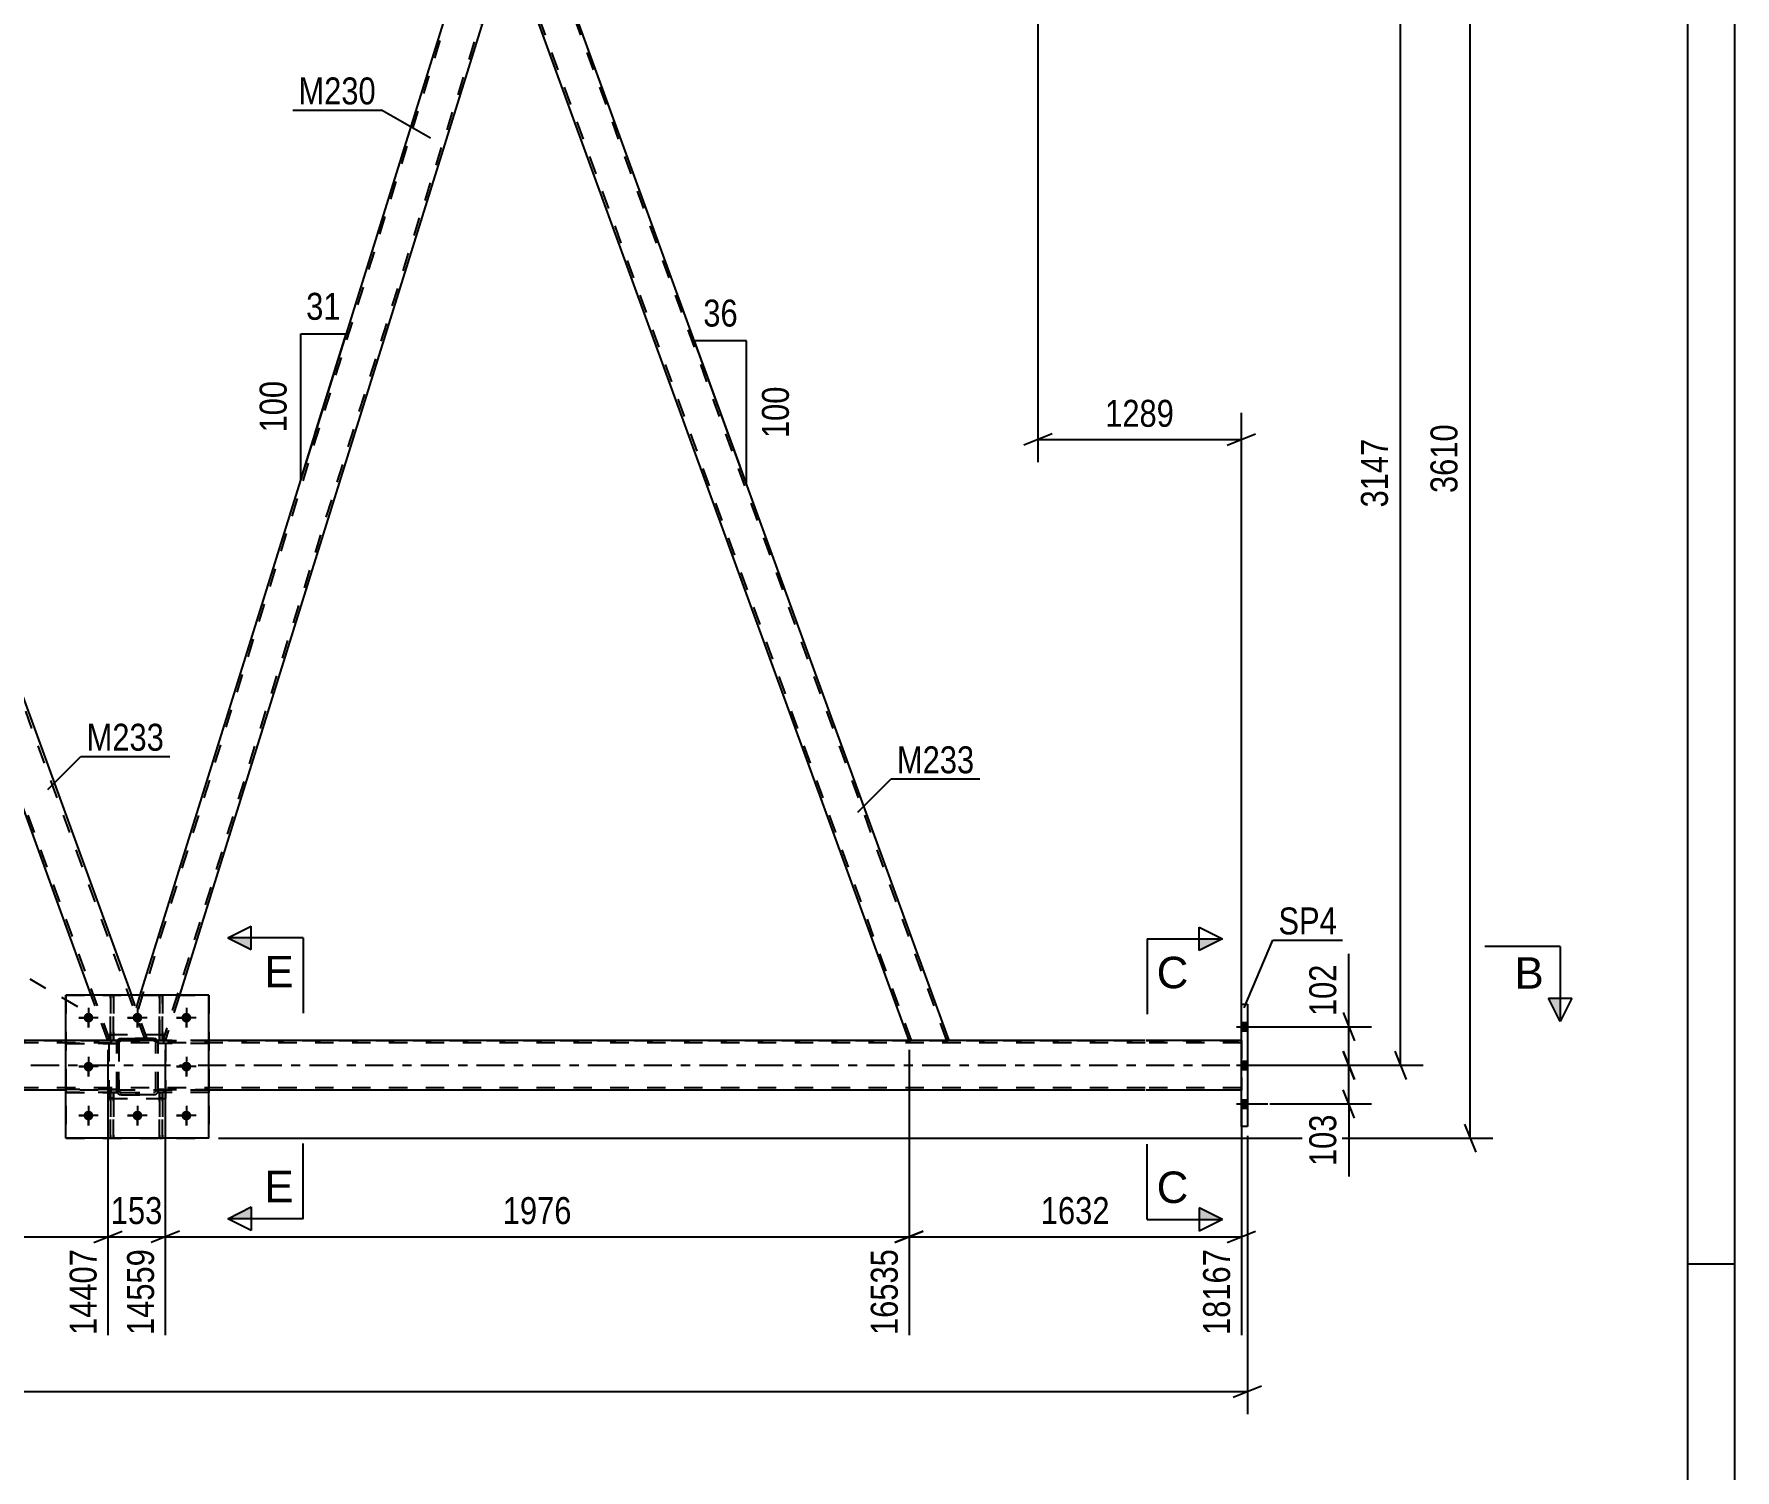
# Model space of a CAD drawing. Header units: millimetres. Extents: x 0 to 841, y 0 to 594.
# Drawn here: x 660.3 to 841, y 276.1 to 428.7 of the extents above; entities that cross this region are included whole.
import ezdxf

# ---------------------------------------------------------------- set-up
doc = ezdxf.new("R2010")
doc.units = ezdxf.units.MM
doc.linetypes.add('DXK_LINE_DOT2', pattern=[3.9198, 1.9599, -1.9599])
doc.linetypes.add('DXK_LINE_DOT3', pattern=[5.9187, 2.979, -0.9799, 0.9799, -0.9799])
doc.styles.add('Arial', font='ARIAL.TTF', dxfattribs={"height": 0.2})
doc.styles.add('Arial Narrow', font='ARIALN.TTF', dxfattribs={"height": 0.2})

# ---------------------------------------------------------------- blocks, each defined once
blk = doc.blocks.new('Unknown-283133386-1135')
at = {"color": 5, "linetype": 'Continuous'}
for p, q in [((841, 0), (841, 594)), ((836, 5), (836, 589)), ((841, 298), (836, 298))]:
    blk.add_line(p, q, dxfattribs=at)
blk = doc.blocks.new('Part-283133386-3436 - 3202')
at = {"color": 7, "linetype": 'DXK_LINE_DOT2'}
for p, q in [((663.65, 326.6), (678.85, 326.6)), ((663.65, 326.6), (663.65, 311.4)), ((678.85, 326.6), (678.85, 311.4)), ((663.65, 311.4), (678.85, 311.4))]:
    blk.add_line(p, q, dxfattribs=at)
blk = doc.blocks.new('Part-283133386-3442 - 3202')
at = {"color": 7, "linetype": 'DXK_LINE_DOT2'}
for p, q in [((673.45, 321.45), (673.45, 321.77)), ((673.45, 321.77), (678.85, 321.77)), ((673.45, 321.45), (673.45, 321.77)), ((674.05, 321.45), (674.05, 321.77)), ((678.85, 321.77), (678.85, 321.45)), ((678.85, 321.45), (673.45, 321.45))]:
    blk.add_line(p, q, dxfattribs=at)
blk = doc.blocks.new('Part-283133386-3450 - 3202')
at = {"color": 7, "linetype": 'DXK_LINE_DOT2'}
for p, q in [((674.05, 321.77), (673.45, 321.77)), ((673.45, 321.77), (678.85, 321.77)), ((673.45, 321.45), (673.45, 321.77)), ((673.45, 321.45), (673.45, 321.77)), ((674.05, 321.45), (674.05, 321.77)), ((678.85, 321.77), (678.85, 321.45)), ((674.05, 321.45), (673.45, 321.45)), ((678.85, 321.45), (673.45, 321.45))]:
    blk.add_line(p, q, dxfattribs=at)
blk = doc.blocks.new('Part-283133386-3454 - 3202')
at = {"color": 7, "linetype": 'DXK_LINE_DOT2'}
for p, q in [((668.7, 326.61), (668.38, 326.61)), ((668.38, 326.61), (668.38, 322.36)), ((668.38, 326.61), (668.38, 321.76)), ((668.7, 322.36), (668.7, 326.61)), ((668.7, 321.76), (668.7, 323.98)), ((668.7, 322.36), (668.38, 322.36)), ((668.38, 322.36), (668.38, 321.76)), ((668.7, 321.76), (668.38, 321.76)), ((668.7, 321.76), (668.7, 322.36)), ((668.7, 321.76), (668.7, 321.76))]:
    blk.add_line(p, q, dxfattribs=at)
blk = doc.blocks.new('Bolt-283133386-3269 - 3202')
at = {"color": 1, "linetype": 'Continuous'}
for p, q in [((665.01, 324.2), (665.71, 324.2)), ((666.05, 325.24), (666.05, 324.55)), ((666.05, 323.16), (666.05, 323.86)), ((667.09, 324.2), (666.4, 324.2)), ((670.21, 324.2), (670.91, 324.2)), ((671.25, 325.24), (671.25, 324.55)), ((671.25, 323.16), (671.25, 323.86)), ((672.29, 324.2), (671.6, 324.2)), ((675.41, 324.2), (676.11, 324.2)), ((676.45, 325.24), (676.45, 324.55)), ((676.45, 323.16), (676.45, 323.86)), ((677.49, 324.2), (676.8, 324.2)), ((666.05, 320.04), (666.05, 319.35)), ((676.45, 320.04), (676.45, 319.35)), ((665.01, 319), (665.71, 319)), ((666.05, 317.96), (666.05, 318.66)), ((667.09, 319), (666.4, 319)), ((675.41, 319), (676.11, 319)), ((676.45, 317.96), (676.45, 318.66)), ((677.49, 319), (676.8, 319)), ((666.05, 314.84), (666.05, 314.15)), ((671.25, 314.84), (671.25, 314.15)), ((676.45, 314.84), (676.45, 314.15)), ((665.01, 313.8), (665.71, 313.8)), ((666.05, 312.76), (666.05, 313.46)), ((667.09, 313.8), (666.4, 313.8)), ((670.21, 313.8), (670.91, 313.8)), ((671.25, 312.76), (671.25, 313.46)), ((672.29, 313.8), (671.6, 313.8)), ((675.41, 313.8), (676.11, 313.8)), ((676.45, 312.76), (676.45, 313.46)), ((677.49, 313.8), (676.8, 313.8))]:
    blk.add_line(p, q, dxfattribs=at)
blk = doc.blocks.new('Bolt-283133386-3270 - 3202')
at = {"linetype": 'Continuous'}
for points in [[(666.57, 324.2, -1), (665.53, 324.2, -1)], [(671.77, 324.2, -1), (670.73, 324.2, -1)], [(676.97, 324.2, -1), (675.93, 324.2, -1)], [(666.57, 319, -1), (665.53, 319, -1)], [(676.97, 319, -1), (675.93, 319, -1)], [(666.57, 313.8, -1), (665.53, 313.8, -1)], [(671.77, 313.8, -1), (670.73, 313.8, -1)], [(676.97, 313.8, -1), (675.93, 313.8, -1)]]:
    blk.add_hatch(color=1, dxfattribs=at).paths.add_polyline_path(points)
at = {"color": 1, "linetype": 'Continuous'}
for p, q in [((667.09, 324.2), (665.01, 324.2)), ((666.05, 325.24), (666.05, 323.16)), ((672.29, 324.2), (670.21, 324.2)), ((671.25, 325.24), (671.25, 323.16)), ((677.49, 324.2), (675.41, 324.2)), ((676.45, 325.24), (676.45, 323.16)), ((666.05, 320.04), (666.05, 317.96)), ((676.45, 320.04), (676.45, 317.96)), ((667.09, 319), (665.01, 319)), ((677.49, 319), (675.41, 319)), ((666.05, 314.84), (666.05, 312.76)), ((671.25, 314.84), (671.25, 312.76)), ((676.45, 314.84), (676.45, 312.76)), ((667.09, 313.8), (665.01, 313.8)), ((672.29, 313.8), (670.21, 313.8)), ((677.49, 313.8), (675.41, 313.8))]:
    blk.add_line(p, q, dxfattribs=at)
blk = doc.blocks.new('Part-283133386-3448 - 3202')
at = {"color": 7, "linetype": 'DXK_LINE_DOT2'}
for p, q in [((668.7, 316.24), (668.38, 316.24)), ((668.38, 315.64), (668.38, 316.24)), ((668.38, 311.41), (668.38, 316.24)), ((668.7, 315.64), (668.38, 315.64)), ((668.38, 311.41), (668.38, 315.64)), ((668.7, 316.24), (668.7, 316.24)), ((668.7, 316.24), (668.7, 315.64)), ((668.7, 311.41), (668.7, 316.24)), ((668.7, 315.64), (668.7, 311.41)), ((668.7, 311.41), (668.38, 311.41))]:
    blk.add_line(p, q, dxfattribs=at)
blk = doc.blocks.new('Bolt-283133386-3275 - 3202')
at = {"linetype": 'Continuous'}
for points in [[(789.19, 322.8), (789.19, 323.68), (788.55, 323.68), (788.55, 322.8)], [(789.19, 322.8), (789.19, 323.68), (788.55, 323.68), (788.55, 322.8)], [(789.19, 322.8), (789.19, 323.68), (788.55, 323.68), (788.55, 322.8)], [(789.19, 318.7), (789.19, 319.58), (788.55, 319.58), (788.55, 318.7)], [(789.19, 318.7), (789.19, 319.58), (788.55, 319.58), (788.55, 318.7)], [(789.19, 314.6), (789.19, 315.48), (788.55, 315.48), (788.55, 314.6)], [(789.19, 314.6), (789.19, 315.48), (788.55, 315.48), (788.55, 314.6)], [(789.19, 314.6), (789.19, 315.48), (788.55, 315.48), (788.55, 314.6)]]:
    blk.add_hatch(color=1, dxfattribs=at).paths.add_polyline_path(points)
at = {"color": 1, "linetype": 'Continuous'}
for p, q in [((788.55, 323.68), (789.19, 323.68)), ((788.55, 323.68), (789.19, 323.68)), ((788.55, 323.68), (789.19, 323.68)), ((788.03, 323.24), (791.35, 323.24)), ((788.03, 323.24), (791.35, 323.24)), ((788.03, 323.24), (791.35, 323.24)), ((788.55, 322.8), (789.19, 322.8)), ((788.55, 322.8), (789.19, 322.8)), ((788.55, 322.8), (789.19, 322.8)), ((788.03, 319.14), (791.35, 319.14)), ((788.03, 319.14), (791.35, 319.14)), ((788.55, 319.58), (789.19, 319.58)), ((788.55, 319.58), (789.19, 319.58)), ((788.55, 318.7), (789.19, 318.7)), ((788.55, 318.7), (789.19, 318.7)), ((788.03, 315.04), (791.35, 315.04)), ((788.03, 315.04), (791.35, 315.04)), ((788.03, 315.04), (791.35, 315.04)), ((788.55, 315.48), (789.19, 315.48)), ((788.55, 315.48), (789.19, 315.48)), ((788.55, 315.48), (789.19, 315.48)), ((788.55, 314.6), (789.19, 314.6)), ((788.55, 314.6), (789.19, 314.6)), ((788.55, 314.6), (789.19, 314.6))]:
    blk.add_line(p, q, dxfattribs=at)
blk = doc.blocks.new('Part-283133386-3283 - 3202')
at = {"color": 7, "linetype": 'DXK_LINE_DOT2'}
for p, q in [((237.97, 321.78), (778.33, 321.78)), ((678.85, 321.78), (663.65, 321.78)), ((778.43, 321.78), (788.55, 321.78)), ((788.55, 321.78), (788.55, 316.5)), ((778.33, 321.54), (103.58, 321.54)), ((788.55, 321.54), (778.43, 321.54)), ((778.33, 316.74), (103.58, 316.74)), ((678.85, 316.5), (663.65, 316.5)), ((788.55, 316.74), (778.43, 316.74))]:
    blk.add_line(p, q, dxfattribs=at)
at = {"color": 2, "linetype": 'Continuous'}
for p, q in [((663.65, 321.78), (508.58, 321.78)), ((778.33, 321.78), (678.85, 321.78)), ((788.55, 321.78), (778.43, 321.78)), ((663.65, 316.5), (508.58, 316.5)), ((778.33, 316.5), (678.85, 316.5)), ((788.55, 316.5), (778.43, 316.5))]:
    blk.add_line(p, q, dxfattribs=at)
at = {"color": 7, "linetype": 'DXK_LINE_DOT3'}
for p, q in [((103.58, 319.14), (778.33, 319.14)), ((778.43, 319.14), (788.55, 319.14))]:
    blk.add_line(p, q, dxfattribs=at)
blk = doc.blocks.new('Part-283133386-3441 - 3202')
at = {"color": 2, "linetype": 'Continuous'}
for p, q in [((678.85, 326.6), (663.65, 326.6)), ((663.65, 311.4), (663.65, 326.6)), ((678.85, 311.4), (678.85, 326.6)), ((678.85, 311.4), (663.65, 311.4))]:
    blk.add_line(p, q, dxfattribs=at)
blk = doc.blocks.new('Part-283133386-3443 - 3202')
at = {"color": 7, "linetype": 'DXK_LINE_DOT2'}
for p, q in [((673.45, 316.25), (673.45, 316.57)), ((673.45, 316.57), (678.85, 316.57)), ((673.45, 316.25), (673.45, 316.57)), ((674.05, 316.25), (674.05, 316.57)), ((678.85, 316.57), (678.85, 316.25)), ((678.85, 316.25), (673.45, 316.25))]:
    blk.add_line(p, q, dxfattribs=at)
blk = doc.blocks.new('Part-283133386-3444 - 3202')
at = {"color": 7, "linetype": 'DXK_LINE_DOT2'}
for p, q in [((669.05, 321.77), (663.65, 321.77)), ((663.65, 321.77), (663.65, 321.45)), ((668.45, 321.77), (669.05, 321.77)), ((668.45, 321.45), (668.45, 321.77)), ((669.05, 321.45), (669.05, 321.77)), ((669.05, 321.45), (669.05, 321.77)), ((663.65, 321.45), (669.05, 321.45)), ((668.45, 321.45), (669.05, 321.45))]:
    blk.add_line(p, q, dxfattribs=at)
blk = doc.blocks.new('Part-283133386-3445 - 3202')
at = {"color": 7, "linetype": 'DXK_LINE_DOT2'}
for p, q in [((669.05, 316.57), (663.65, 316.57)), ((663.65, 316.57), (663.65, 316.25)), ((668.45, 316.57), (669.05, 316.57)), ((668.45, 316.25), (668.45, 316.57)), ((669.05, 316.25), (669.05, 316.57)), ((669.05, 316.25), (669.05, 316.57)), ((663.65, 316.25), (669.05, 316.25)), ((668.45, 316.25), (669.05, 316.25))]:
    blk.add_line(p, q, dxfattribs=at)
blk = doc.blocks.new('Part-283133386-3446 - 3202')
at = {"color": 2, "linetype": 'Continuous'}
for p, q in [((668.38, 326.6), (668.38, 326.61)), ((668.38, 326.61), (668.7, 326.61)), ((668.7, 326.6), (668.7, 326.61))]:
    blk.add_line(p, q, dxfattribs=at)
at = {"color": 7, "linetype": 'DXK_LINE_DOT2'}
for p, q in [((668.38, 326.61), (668.38, 321.76)), ((668.38, 322.36), (668.38, 326.6)), ((668.7, 326.61), (668.7, 321.76)), ((668.7, 322.36), (668.7, 326.6)), ((668.38, 321.76), (668.38, 322.36)), ((668.38, 322.36), (668.7, 322.36)), ((668.38, 321.76), (668.38, 321.76)), ((668.7, 321.76), (668.38, 321.76)), ((668.7, 322.36), (668.7, 321.76))]:
    blk.add_line(p, q, dxfattribs=at)
blk = doc.blocks.new('Part-283133386-3451 - 3202')
at = {"color": 7, "linetype": 'DXK_LINE_DOT2'}
for p, q in [((674.05, 316.57), (673.45, 316.57)), ((673.45, 316.57), (678.85, 316.57)), ((673.45, 316.25), (673.45, 316.57)), ((673.45, 316.25), (673.45, 316.57)), ((674.05, 316.25), (674.05, 316.57)), ((678.85, 316.57), (678.85, 316.25)), ((674.05, 316.25), (673.45, 316.25)), ((678.85, 316.25), (673.45, 316.25))]:
    blk.add_line(p, q, dxfattribs=at)
blk = doc.blocks.new('Part-283133386-3452 - 3202')
at = {"color": 7, "linetype": 'DXK_LINE_DOT2'}
for p, q in [((669.05, 321.77), (663.65, 321.77)), ((663.65, 321.77), (663.65, 321.45)), ((668.45, 321.45), (668.45, 321.77)), ((669.05, 321.45), (669.05, 321.77)), ((669.05, 321.45), (669.05, 321.77)), ((669.05, 321.45), (663.65, 321.45))]:
    blk.add_line(p, q, dxfattribs=at)
blk = doc.blocks.new('Part-283133386-3453 - 3202')
at = {"color": 7, "linetype": 'DXK_LINE_DOT2'}
for p, q in [((669.05, 316.57), (663.65, 316.57)), ((663.65, 316.57), (663.65, 316.25)), ((668.45, 316.25), (668.45, 316.57)), ((669.05, 316.25), (669.05, 316.57)), ((669.05, 316.25), (669.05, 316.57)), ((669.05, 316.25), (663.65, 316.25))]:
    blk.add_line(p, q, dxfattribs=at)
blk = doc.blocks.new('Part-283133386-3456 - 3202')
at = {"color": 7, "linetype": 'DXK_LINE_DOT2'}
for p, q in [((668.38, 316.24), (668.38, 316.24)), ((668.38, 316.24), (668.38, 315.64)), ((668.38, 311.41), (668.38, 316.24)), ((668.38, 316.24), (668.7, 316.24)), ((668.38, 315.64), (668.38, 311.41)), ((668.38, 315.64), (668.7, 315.64)), ((668.7, 315.64), (668.7, 316.24)), ((668.7, 311.41), (668.7, 316.24)), ((668.7, 311.41), (668.7, 315.64)), ((668.38, 311.41), (668.7, 311.41))]:
    blk.add_line(p, q, dxfattribs=at)
blk = doc.blocks.new('Part-283133386-3458 - 3202')
at = {"color": 7, "linetype": 'DXK_LINE_DOT2'}
for p, q in [((669.35, 321.97), (669.53, 322)), ((669.53, 322), (669.35, 321.97)), ((669.36, 321.69), (669.44, 321.75)), ((669.53, 321.76), (669.44, 321.75)), ((669.53, 322), (672.97, 322)), ((669.53, 322), (669.53, 322)), ((669.53, 322), (672.97, 322)), ((669.53, 321.76), (672.97, 321.76)), ((669.53, 321.76), (669.53, 321.76)), ((669.53, 321.76), (672.97, 321.76)), ((672.97, 322), (672.97, 322)), ((672.97, 322), (673.16, 321.97)), ((673.16, 321.97), (672.97, 322)), ((672.97, 321.76), (672.97, 321.76)), ((672.97, 321.76), (673.06, 321.75)), ((673.06, 321.75), (672.97, 321.76)), ((673.06, 321.75), (673.14, 321.69)), ((673.14, 321.69), (673.06, 321.75)), ((669.05, 321.52), (669.09, 321.71)), ((669.09, 321.71), (669.05, 321.52)), ((669.05, 316.48), (669.05, 321.52)), ((669.05, 321.52), (669.05, 321.52)), ((669.05, 316.48), (669.05, 321.52)), ((669.29, 321.52), (669.31, 321.62)), ((669.31, 321.62), (669.29, 321.52)), ((669.29, 316.48), (669.29, 321.52)), ((669.29, 321.52), (669.29, 321.52)), ((669.29, 321.52), (669.29, 316.48)), ((669.31, 321.62), (669.36, 321.69)), ((669.36, 321.69), (669.31, 321.62)), ((673.14, 321.69), (673.19, 321.62)), ((673.19, 321.62), (673.14, 321.69)), ((673.19, 321.62), (673.21, 321.52)), ((673.21, 321.52), (673.19, 321.62)), ((673.21, 316.48), (673.21, 321.52)), ((673.21, 321.52), (673.21, 321.52)), ((673.21, 316.48), (673.21, 321.52)), ((673.42, 321.71), (673.45, 321.52)), ((673.45, 321.52), (673.42, 321.71)), ((673.45, 316.48), (673.45, 321.52)), ((673.45, 321.52), (673.45, 321.52)), ((673.45, 316.48), (673.45, 321.52)), ((669.05, 316.48), (669.05, 316.48)), ((669.09, 316.3), (669.05, 316.48)), ((669.05, 316.48), (669.09, 316.3)), ((669.29, 316.48), (669.29, 316.48)), ((669.31, 316.39), (669.29, 316.48)), ((669.29, 316.48), (669.31, 316.39)), ((669.36, 316.31), (669.31, 316.39)), ((669.31, 316.39), (669.36, 316.31)), ((669.44, 316.26), (669.36, 316.31)), ((669.36, 316.31), (669.44, 316.26)), ((673.14, 316.31), (673.06, 316.26)), ((673.19, 316.39), (673.14, 316.31)), ((673.14, 316.31), (673.19, 316.39)), ((673.21, 316.48), (673.19, 316.39)), ((673.19, 316.39), (673.21, 316.48)), ((673.21, 316.48), (673.21, 316.48)), ((673.45, 316.48), (673.42, 316.3)), ((673.42, 316.3), (673.45, 316.48)), ((673.45, 316.48), (673.45, 316.48)), ((669.53, 316), (669.35, 316.04)), ((669.35, 316.04), (669.53, 316)), ((669.53, 316.24), (669.44, 316.26)), ((669.44, 316.26), (669.53, 316.24)), ((669.53, 316.24), (672.97, 316.24)), ((669.53, 316.24), (669.53, 316.24)), ((669.53, 316.24), (672.97, 316.24)), ((669.53, 316), (672.97, 316)), ((669.53, 316), (669.53, 316)), ((672.97, 316), (669.53, 316)), ((673.06, 316.26), (672.97, 316.24)), ((672.97, 316.24), (672.97, 316.24)), ((673.16, 316.04), (672.97, 316)), ((672.97, 316), (673.16, 316.04)), ((672.97, 316), (672.97, 316))]:
    blk.add_line(p, q, dxfattribs=at)
at = {"color": 7, "linetype": 'DXK_LINE_DOT3'}
blk.add_line((671.25, 319), (671.25, 319), dxfattribs=at)
at = {"color": 7, "linetype": 'DXK_LINE_DOT2'}
for centre, start, end in [((669.53, 321.52), 112.5, 157.5), ((669.53, 321.52), 112.5, 157.5), ((672.97, 321.52), 22.5, 67.5), ((672.97, 321.52), 22.5, 67.5), ((669.53, 316.48), 202.5, 247.5), ((669.53, 316.48), 202.5, 247.5), ((672.97, 316.48), 292.5, 337.5), ((672.97, 316.48), 292.5, 337.5)]:
    blk.add_arc(centre, 0.48, start, end, dxfattribs=at)
blk = doc.blocks.new('Part-283133386-3461 - 3202')
at = {"color": 7, "linetype": 'DXK_LINE_DOT2'}
for p, q in [((668.25, 315.61), (668.25, 322.41)), ((668.25, 322.41), (674.25, 322.41)), ((674.25, 315.61), (674.25, 322.41)), ((668.25, 315.61), (674.25, 315.61))]:
    blk.add_line(p, q, dxfattribs=at)
blk = doc.blocks.new('Part-283133386-3464 - 3202')
at = {"color": 7, "linetype": 'DXK_LINE_DOT2'}
for p, q in [((668.25, 315.61), (668.25, 322.41)), ((668.25, 322.41), (674.25, 322.41)), ((674.25, 315.61), (674.25, 322.41)), ((668.25, 315.61), (674.25, 315.61))]:
    blk.add_line(p, q, dxfattribs=at)
blk = doc.blocks.new('Part-283133386-3465 - 3202')
at = {"color": 7, "linetype": 'DXK_LINE_DOT2'}
for p, q in [((669.35, 321.97), (669.53, 322)), ((669.53, 322), (669.35, 321.97)), ((669.36, 321.69), (669.44, 321.75)), ((669.53, 321.76), (669.44, 321.75)), ((672.97, 322), (669.53, 322)), ((669.53, 322), (669.53, 322)), ((669.53, 322), (672.97, 322)), ((669.53, 321.76), (672.97, 321.76)), ((669.53, 321.76), (669.53, 321.76)), ((669.53, 321.76), (672.97, 321.76)), ((672.97, 322), (672.97, 322)), ((672.97, 322), (673.16, 321.97)), ((673.16, 321.97), (672.97, 322)), ((672.97, 321.76), (672.97, 321.76)), ((672.97, 321.76), (673.07, 321.75)), ((673.07, 321.75), (672.97, 321.76)), ((673.07, 321.75), (673.14, 321.69)), ((673.14, 321.69), (673.07, 321.75)), ((669.05, 321.52), (669.09, 321.71)), ((669.09, 321.71), (669.05, 321.52)), ((669.05, 316.48), (669.05, 321.52)), ((669.05, 321.52), (669.05, 321.52)), ((669.05, 316.48), (669.05, 321.52)), ((669.29, 321.52), (669.31, 321.62)), ((669.31, 321.62), (669.29, 321.52)), ((669.29, 316.48), (669.29, 321.52)), ((669.29, 321.52), (669.29, 321.52)), ((669.29, 321.52), (669.29, 316.48)), ((669.31, 321.62), (669.36, 321.69)), ((669.36, 321.69), (669.31, 321.62)), ((673.14, 321.69), (673.19, 321.62)), ((673.19, 321.62), (673.14, 321.69)), ((673.19, 321.62), (673.21, 321.52)), ((673.21, 321.52), (673.19, 321.62)), ((673.21, 316.48), (673.21, 321.52)), ((673.21, 321.52), (673.21, 321.52)), ((673.21, 316.48), (673.21, 321.52)), ((673.42, 321.71), (673.45, 321.52)), ((673.45, 321.52), (673.42, 321.71)), ((673.45, 316.48), (673.45, 321.52)), ((673.45, 321.52), (673.45, 321.52)), ((673.45, 316.48), (673.45, 321.52)), ((669.05, 316.48), (669.05, 316.48)), ((669.09, 316.3), (669.05, 316.48)), ((669.05, 316.48), (669.09, 316.3)), ((669.29, 316.48), (669.29, 316.48)), ((669.31, 316.39), (669.29, 316.48)), ((669.29, 316.48), (669.31, 316.39)), ((669.36, 316.31), (669.31, 316.39)), ((669.31, 316.39), (669.36, 316.31)), ((669.44, 316.26), (669.36, 316.31)), ((669.36, 316.31), (669.44, 316.26)), ((673.14, 316.31), (673.07, 316.26)), ((673.19, 316.39), (673.14, 316.31)), ((673.14, 316.31), (673.19, 316.39)), ((673.21, 316.48), (673.19, 316.39)), ((673.19, 316.39), (673.21, 316.48)), ((673.21, 316.48), (673.21, 316.48)), ((673.45, 316.48), (673.42, 316.3)), ((673.42, 316.3), (673.45, 316.48)), ((673.45, 316.48), (673.45, 316.48)), ((669.53, 316), (669.35, 316.04)), ((669.35, 316.04), (669.53, 316)), ((669.53, 316.24), (669.44, 316.26)), ((669.44, 316.26), (669.53, 316.24)), ((669.53, 316.24), (672.97, 316.24)), ((669.53, 316.24), (669.53, 316.24)), ((669.53, 316.24), (672.97, 316.24)), ((669.53, 316), (672.97, 316)), ((669.53, 316), (669.53, 316)), ((672.97, 316), (669.53, 316)), ((673.07, 316.26), (672.97, 316.24)), ((672.97, 316.24), (672.97, 316.24)), ((673.16, 316.04), (672.97, 316)), ((672.97, 316), (673.16, 316.04)), ((672.97, 316), (672.97, 316))]:
    blk.add_line(p, q, dxfattribs=at)
at = {"color": 7, "linetype": 'DXK_LINE_DOT3'}
blk.add_line((671.25, 319), (671.25, 319), dxfattribs=at)
at = {"color": 7, "linetype": 'DXK_LINE_DOT2'}
for centre, start, end in [((669.53, 321.52), 112.5, 157.5), ((669.53, 321.52), 112.5, 157.5), ((672.97, 321.52), 22.5, 67.5), ((672.97, 321.52), 22.5, 67.5), ((669.53, 316.48), 202.5, 247.5), ((669.53, 316.48), 202.5, 247.5), ((672.97, 316.48), 292.5, 337.5), ((672.97, 316.48), 292.5, 337.5)]:
    blk.add_arc(centre, 0.48, start, end, dxfattribs=at)
blk = doc.blocks.new('Part-283133386-3593 - 3202')
at = {"color": 7, "linetype": 'DXK_LINE_DOT2'}
for p, q in [((708.05, 443), (671.24, 324.88)), ((710.53, 439.12), (673.96, 321.78)), ((671.52, 326.6), (671.1, 325.25)), ((675.71, 326.6), (674.21, 321.78)), ((672.36, 321.78), (671.1, 325.25)), ((674.21, 321.78), (672.36, 321.78))]:
    blk.add_line(p, q, dxfattribs=at)
at = {"color": 2, "linetype": 'Continuous'}
for p, q in [((707.8, 443), (671.52, 326.6)), ((709.12, 443), (707.8, 443)), ((710.67, 438.75), (709.12, 443)), ((710.67, 438.75), (675.71, 326.6))]:
    blk.add_line(p, q, dxfattribs=at)
blk = doc.blocks.new('Part-283133386-3515 - 3202')
at = {"color": 2, "linetype": 'Continuous'}
for p, q in [((673.58, 326.6), (673.58, 326.61)), ((673.58, 326.61), (673.9, 326.61)), ((673.9, 326.6), (673.9, 326.61))]:
    blk.add_line(p, q, dxfattribs=at)
at = {"color": 7, "linetype": 'DXK_LINE_DOT2'}
for p, q in [((673.58, 326.61), (673.58, 321.76)), ((673.58, 322.36), (673.58, 326.6)), ((673.9, 326.61), (673.9, 321.76)), ((673.9, 322.36), (673.9, 326.6)), ((673.58, 321.76), (673.58, 322.36)), ((673.58, 322.36), (673.9, 322.36)), ((673.58, 321.76), (673.58, 321.76)), ((673.9, 321.76), (673.58, 321.76)), ((673.9, 322.36), (673.9, 321.76))]:
    blk.add_line(p, q, dxfattribs=at)
blk = doc.blocks.new('Part-283133386-3517 - 3202')
at = {"color": 7, "linetype": 'DXK_LINE_DOT2'}
for p, q in [((673.9, 316.24), (673.58, 316.24)), ((673.58, 315.64), (673.58, 316.24)), ((673.58, 311.41), (673.58, 316.24)), ((673.9, 315.64), (673.58, 315.64)), ((673.58, 311.41), (673.58, 315.64)), ((673.9, 316.24), (673.9, 316.24)), ((673.9, 316.24), (673.9, 315.64)), ((673.9, 311.41), (673.9, 316.24)), ((673.9, 315.64), (673.9, 311.41)), ((673.9, 311.41), (673.58, 311.41))]:
    blk.add_line(p, q, dxfattribs=at)
blk = doc.blocks.new('Part-283133386-3523 - 3202')
at = {"color": 7, "linetype": 'DXK_LINE_DOT2'}
for p, q in [((673.9, 326.61), (673.58, 326.61)), ((673.58, 326.61), (673.58, 322.36)), ((673.9, 322.36), (673.9, 326.61)), ((673.9, 321.78), (673.9, 326.61)), ((673.58, 323.98), (673.58, 321.76)), ((673.9, 322.36), (673.58, 322.36)), ((673.58, 322.36), (673.58, 321.76)), ((673.9, 321.76), (673.58, 321.76)), ((673.9, 321.78), (673.9, 322.36)), ((673.9, 321.76), (673.9, 321.78)), ((673.9, 321.76), (673.9, 321.78)), ((673.9, 321.76), (673.9, 321.76))]:
    blk.add_line(p, q, dxfattribs=at)
blk = doc.blocks.new('Part-283133386-3525 - 3202')
at = {"color": 7, "linetype": 'DXK_LINE_DOT2'}
for p, q in [((673.58, 316.24), (673.58, 316.24)), ((673.58, 316.24), (673.58, 315.64)), ((673.58, 311.41), (673.58, 316.24)), ((673.58, 316.24), (673.9, 316.24)), ((673.58, 315.64), (673.58, 311.41)), ((673.58, 315.64), (673.9, 315.64)), ((673.9, 315.64), (673.9, 316.24)), ((673.9, 311.41), (673.9, 316.24)), ((673.9, 311.41), (673.9, 315.64)), ((673.58, 311.41), (673.9, 311.41))]:
    blk.add_line(p, q, dxfattribs=at)
blk = doc.blocks.new('Part-283133386-3538 - 3202')
at = {"color": 2, "linetype": 'Continuous'}
for p, q in [((788.55, 312.64), (788.55, 325.64)), ((788.55, 325.64), (789.19, 325.64)), ((789.19, 325.64), (789.19, 312.64)), ((789.19, 312.64), (788.55, 312.64))]:
    blk.add_line(p, q, dxfattribs=at)
blk = doc.blocks.new('Part-283133386-3558 - 3202')
at = {"color": 2, "linetype": 'Continuous'}
for p, q in [((628.24, 443), (623.99, 443)), ((628.24, 443), (670.61, 326.6)), ((666.35, 326.6), (625.53, 438.75))]:
    blk.add_line(p, q, dxfattribs=at)
at = {"color": 7, "linetype": 'DXK_LINE_DOT2'}
for p, q in [((623.99, 443), (625.53, 438.75)), ((668.36, 321.78), (624.24, 443)), ((672.11, 321.78), (627.99, 443)), ((668.11, 321.78), (666.35, 326.6)), ((672.36, 321.78), (670.61, 326.6)), ((672.36, 321.78), (668.11, 321.78))]:
    blk.add_line(p, q, dxfattribs=at)
blk = doc.blocks.new('Part-283133386-3588 - 3202')
at = {"color": 2, "linetype": 'Continuous'}
for p, q in [((709.12, 443), (713.38, 443)), ((757.5, 321.78), (713.38, 443)), ((753.24, 321.78), (710.67, 438.75))]:
    blk.add_line(p, q, dxfattribs=at)
at = {"color": 7, "linetype": 'DXK_LINE_DOT2'}
for p, q in [((710.67, 438.75), (709.12, 443)), ((753.5, 321.78), (709.38, 443)), ((757.24, 321.78), (713.12, 443)), ((757.5, 321.78), (753.24, 321.78))]:
    blk.add_line(p, q, dxfattribs=at)
blk = doc.blocks.new('AngleDimension-283133386-22983 - 3202')
at = {"color": 7, "linetype": 'Continuous'}
for p, q in [((688.6, 396.86), (693.42, 396.86)), ((688.6, 381.4), (693.42, 396.86)), ((688.6, 381.4), (688.6, 396.86)), ((690.1, 386.22), (693.42, 396.86))]:
    blk.add_line(p, q, dxfattribs=at)
at = {"color": 0}
for points in [[(693.44, 397.76), (693.44, 401.96), (688.58, 401.96), (688.58, 397.76)], [(687.7, 392.47), (683.5, 392.47), (683.5, 385.79), (687.7, 385.79)]]:
    blk.add_wipeout(points, dxfattribs=at)
at = {"color": 3, "style": 'Arial Narrow'}
blk.add_text('31', height=2.863, dxfattribs=at).set_placement((689.18, 398.36))
blk.add_text('100', height=2.863, rotation=90.0002, dxfattribs=at).set_placement((687.1, 386.39))
blk = doc.blocks.new('StraightDimension-283133386-22690 - 3202')
at = {"color": 7, "linetype": 'Continuous'}
for p, q in [((813.46, 454.3), (812.26, 457.3)), ((766, 455.8), (815.26, 455.8)), ((812.86, 311.4), (812.86, 455.8)), ((812.26, 312.9), (813.46, 309.9)), ((679.85, 311.4), (815.26, 311.4))]:
    blk.add_line(p, q, dxfattribs=at)
at = {"color": 0}
blk.add_wipeout([(812.11, 387.86), (807.91, 387.86), (807.91, 379.35), (812.11, 379.35)], dxfattribs=at)
at = {"color": 3, "style": 'Arial Narrow'}
blk.add_text('3610', height=2.863, rotation=90.0002, dxfattribs=at).set_placement((811.51, 379.95))
blk = doc.blocks.new('StraightDimension-283133386-23031 - 3202')
at = {"color": 7, "linetype": 'Continuous'}
for p, q in [((668.11, 320.78), (668.11, 290.48)), ((674.21, 320.78), (674.21, 290.48)), ((666.61, 300.32), (669.61, 301.52)), ((668.11, 300.92), (674.21, 300.92)), ((675.71, 301.52), (672.71, 300.32))]:
    blk.add_line(p, q, dxfattribs=at)
at = {"color": 0}
blk.add_wipeout([(674.5, 301.67), (674.5, 305.87), (667.82, 305.87), (667.82, 301.67)], dxfattribs=at)
at = {"color": 0, "linetype": 'Continuous'}
blk.add_wipeout([(673.61, 300.22), (669.41, 300.22), (669.41, 289.88), (673.61, 289.88)], dxfattribs=at)
at = {"color": 3, "style": 'Arial Narrow'}
blk.add_text('153', height=2.863, dxfattribs=at).set_placement((668.42, 302.27))
at = {"color": 3, "linetype": 'Continuous', "style": 'Arial Narrow'}
blk.add_text('14559', height=2.863, rotation=90.0002, dxfattribs=at).set_placement((673.01, 290.48))
blk = doc.blocks.new('StraightDimension-283133386-22715 - 3202')
at = {"color": 7, "linetype": 'Continuous'}
for p, q in [((806.07, 443.5), (804.87, 446.5)), ((767.93, 445), (807.87, 445)), ((805.47, 319.14), (805.47, 445)), ((804.87, 320.64), (806.07, 317.64)), ((789.55, 319.14), (807.87, 319.14))]:
    blk.add_line(p, q, dxfattribs=at)
at = {"color": 0}
blk.add_wipeout([(804.72, 386.33), (800.52, 386.33), (800.52, 377.82), (804.72, 377.82)], dxfattribs=at)
at = {"color": 3, "style": 'Arial Narrow'}
blk.add_text('3147', height=2.863, rotation=90.0002, dxfattribs=at).set_placement((804.12, 378.42))
blk = doc.blocks.new('AngleDimension-283133386-23013 - 3202')
at = {"color": 7, "linetype": 'Continuous'}
for p, q in [((735.28, 382.82), (730.43, 396.14)), ((735.97, 396.14), (730.43, 396.14)), ((735.97, 380.92), (730.43, 396.14)), ((735.97, 380.92), (735.97, 396.14))]:
    blk.add_line(p, q, dxfattribs=at)
at = {"color": 0}
for points in [[(735.63, 397.04), (735.63, 401.24), (730.78, 401.24), (730.78, 397.04)], [(741.07, 391.87), (736.87, 391.87), (736.87, 385.19), (741.07, 385.19)]]:
    blk.add_wipeout(points, dxfattribs=at)
at = {"color": 3, "style": 'Arial Narrow'}
blk.add_text('36', height=2.863, dxfattribs=at).set_placement((731.38, 397.64))
blk.add_text('100', height=2.863, rotation=90.0002, dxfattribs=at).set_placement((740.47, 385.79))
blk = doc.blocks.new('StraightDimension-283133386-22704 - 3202')
at = {"color": 7, "linetype": 'Continuous'}
for p, q in [((766.93, 442), (766.93, 383.24)), ((788.55, 322.78), (788.55, 388.49)), ((768.43, 386.24), (765.43, 385.04)), ((766.93, 385.64), (788.55, 385.64)), ((787.05, 385.04), (790.05, 386.24))]:
    blk.add_line(p, q, dxfattribs=at)
at = {"color": 0}
blk.add_wipeout([(781.99, 386.39), (781.99, 390.59), (773.48, 390.59), (773.48, 386.39)], dxfattribs=at)
at = {"color": 3, "style": 'Arial Narrow'}
blk.add_text('1289', height=2.863, dxfattribs=at).set_placement((774.08, 386.99))
blk = doc.blocks.new('StraightDimension-283133386-22723 - 3202')
at = {"color": 7, "linetype": 'Continuous'}
for p, q in [((789.19, 311.64), (789.19, 282.08)), ((51.85, 284.48), (789.19, 284.48)), ((787.69, 283.88), (790.69, 285.08))]:
    blk.add_line(p, q, dxfattribs=at)
blk = doc.blocks.new('StraightDimension-283133386-22797 - 3202')
at = {"color": 7, "linetype": 'Continuous'}
for p, q in [((799.38, 324.74), (800.58, 321.74)), ((791.33, 323.24), (802.38, 323.24)), ((799.98, 319.14), (799.98, 323.24)), ((800.58, 317.64), (799.38, 320.64)), ((789.55, 319.14), (802.38, 319.14))]:
    blk.add_line(p, q, dxfattribs=at)
at = {"color": 0}
blk.add_wipeout([(799.23, 330.45), (795.03, 330.45), (795.03, 323.77), (799.23, 323.77)], dxfattribs=at)
at = {"color": 7, "linetype": 'Continuous'}
blk.add_line((799.98, 323.24), (799.98, 330.98), dxfattribs=at)
blk.add_line((799.98, 323.24), (799.98, 330.98), dxfattribs=at)
at = {"color": 3, "style": 'Arial Narrow'}
blk.add_text('102', height=2.863, rotation=90.0002, dxfattribs=at).set_placement((798.63, 324.37))
blk = doc.blocks.new('StraightDimension-283133386-22798 - 3202')
at = {"color": 7, "linetype": 'Continuous'}
for p, q in [((799.38, 320.64), (800.58, 317.64)), ((789.55, 319.14), (802.38, 319.14)), ((799.98, 315.04), (799.98, 319.14)), ((800.58, 313.54), (799.38, 316.54)), ((791.59, 315.04), (802.38, 315.04))]:
    blk.add_line(p, q, dxfattribs=at)
at = {"color": 0}
blk.add_wipeout([(799.23, 314.52), (795.03, 314.52), (795.03, 307.83), (799.23, 307.83)], dxfattribs=at)
at = {"color": 7, "linetype": 'Continuous'}
blk.add_line((799.98, 315.04), (799.98, 307.31), dxfattribs=at)
blk.add_line((799.98, 315.04), (799.98, 307.31), dxfattribs=at)
at = {"color": 3, "style": 'Arial Narrow'}
blk.add_text('103', height=2.863, rotation=90.0002, dxfattribs=at).set_placement((798.63, 308.43))
blk = doc.blocks.new('StraightDimension-283133386-23029 - 3202')
at = {"color": 7, "linetype": 'Continuous'}
for p, q in [((753.24, 320.78), (753.24, 290.48)), ((788.55, 315.5), (788.55, 290.48)), ((754.74, 301.52), (751.74, 300.32)), ((753.24, 300.92), (788.55, 300.92)), ((787.05, 300.32), (790.05, 301.52))]:
    blk.add_line(p, q, dxfattribs=at)
at = {"color": 0}
blk.add_wipeout([(775.15, 301.67), (775.15, 305.87), (766.64, 305.87), (766.64, 301.67)], dxfattribs=at)
at = {"color": 0, "linetype": 'Continuous'}
blk.add_wipeout([(787.95, 300.22), (783.75, 300.22), (783.75, 289.88), (787.95, 289.88)], dxfattribs=at)
at = {"color": 3, "style": 'Arial Narrow'}
blk.add_text('1632', height=2.863, dxfattribs=at).set_placement((767.24, 302.27))
at = {"color": 3, "linetype": 'Continuous', "style": 'Arial Narrow'}
blk.add_text('18167', height=2.863, rotation=90.0002, dxfattribs=at).set_placement((787.35, 290.48))
blk = doc.blocks.new('StraightDimension-283133386-23030 - 3202')
at = {"color": 7, "linetype": 'Continuous'}
for p, q in [((674.21, 320.78), (674.21, 290.48)), ((753.24, 320.78), (753.24, 290.48)), ((675.71, 301.52), (672.71, 300.32)), ((674.21, 300.92), (753.24, 300.92)), ((751.74, 300.32), (754.74, 301.52))]:
    blk.add_line(p, q, dxfattribs=at)
at = {"color": 0}
blk.add_wipeout([(717.98, 301.67), (717.98, 305.87), (709.47, 305.87), (709.47, 301.67)], dxfattribs=at)
at = {"color": 0, "linetype": 'Continuous'}
blk.add_wipeout([(752.64, 300.22), (748.44, 300.22), (748.44, 289.88), (752.64, 289.88)], dxfattribs=at)
at = {"color": 3, "style": 'Arial Narrow'}
blk.add_text('1976', height=2.863, dxfattribs=at).set_placement((710.07, 302.27))
at = {"color": 3, "linetype": 'Continuous', "style": 'Arial Narrow'}
blk.add_text('16535', height=2.863, rotation=90.0002, dxfattribs=at).set_placement((752.04, 290.48))
blk = doc.blocks.new('StraightDimension-283133386-23032 - 3202')
at = {"color": 7, "linetype": 'Continuous'}
for p, q in [((589.07, 320.78), (589.07, 290.48)), ((668.11, 320.78), (668.11, 290.48)), ((590.57, 301.52), (587.57, 300.32)), ((589.07, 300.92), (668.11, 300.92)), ((666.61, 300.32), (669.61, 301.52))]:
    blk.add_line(p, q, dxfattribs=at)
at = {"color": 0}
blk.add_wipeout([(632.85, 301.67), (632.85, 305.87), (624.33, 305.87), (624.33, 301.67)], dxfattribs=at)
at = {"color": 0, "linetype": 'Continuous'}
blk.add_wipeout([(667.51, 300.22), (663.31, 300.22), (663.31, 289.88), (667.51, 289.88)], dxfattribs=at)
at = {"color": 3, "style": 'Arial Narrow'}
blk.add_text('1976', height=2.863, dxfattribs=at).set_placement((624.93, 302.27))
at = {"color": 3, "linetype": 'Continuous', "style": 'Arial Narrow'}
blk.add_text('14407', height=2.863, rotation=90.0002, dxfattribs=at).set_placement((666.91, 290.48))
blk = doc.blocks.new('Mark-283133386-19670 - 3202')
at = {"color": 0}
blk.add_wipeout([(696.59, 421.25), (696.59, 424.25), (688.36, 424.25), (688.36, 421.25)], dxfattribs=at)
blk.add_wipeout([(696.59, 421.25), (696.59, 424.25), (688.36, 424.25), (688.36, 421.25)], dxfattribs=at)
at = {"color": 30, "linetype": 'Continuous'}
for p in [(687.76, 420.65), (702.38, 417.65)]:
    blk.add_line(p, (697.19, 420.65), dxfattribs=at)
at = {"color": 3, "style": 'Arial Narrow'}
blk.add_text('M230', height=2.863, dxfattribs=at).set_placement((688.36, 421.25))
blk = doc.blocks.new('Mark-283133386-3534 - 3202')
at = {"color": 0}
blk.add_wipeout([(798.7, 333.05), (798.7, 336.05), (792.49, 336.05), (792.49, 333.05)], dxfattribs=at)
blk.add_wipeout([(798.7, 333.05), (798.7, 336.05), (792.49, 336.05), (792.49, 333.05)], dxfattribs=at)
at = {"color": 30, "linetype": 'Continuous'}
for p, q in [((788.84, 325.26), (791.89, 332.45)), ((791.89, 332.45), (799.3, 332.45))]:
    blk.add_line(p, q, dxfattribs=at)
at = {"color": 3, "style": 'Arial Narrow'}
blk.add_text('SP4', height=2.863, dxfattribs=at).set_placement((792.49, 333.05))
blk = doc.blocks.new('SectionMark-283133386-4987 - 3202')
at = {"linetype": 'Continuous'}
blk.add_hatch(color=6, dxfattribs=at).paths.add_polyline_path([(821.18, 326.28), (822.43, 326.28), (822.43, 323.78)])
at = {"color": 6, "linetype": 'Continuous'}
for p, q in [((822.43, 331.78), (814.43, 331.78)), ((822.43, 331.78), (822.43, 323.78)), ((821.18, 326.28), (823.68, 326.28)), ((822.43, 323.78), (821.18, 326.28)), ((823.68, 326.28), (822.43, 323.78))]:
    blk.add_line(p, q, dxfattribs=at)
at = {"color": 0, "linetype": 'Continuous'}
blk.add_wipeout([(820.68, 327.28), (820.68, 330.78), (817.57, 330.78), (817.57, 327.28)], dxfattribs=at)
at = {"color": 3, "linetype": 'Continuous', "style": 'Arial'}
blk.add_text('B', height=3.34, dxfattribs=at).set_placement((817.57, 327.28))
blk = doc.blocks.new('MarkSet-283133386-5041 - 3202')
at = {"color": 30, "linetype": 'DXK_LINE_DOT2'}
blk.add_line((664.93, 325.36), (658.86, 328.86), dxfattribs=at)
at = {"color": 0}
blk.add_wipeout([(648.43, 329.46), (648.43, 332.46), (644.95, 332.46), (644.95, 329.46)], dxfattribs=at)
blk.add_wipeout([(648.43, 329.46), (648.43, 332.46), (644.95, 332.46), (644.95, 329.46)], dxfattribs=at)
at = {"color": 3, "style": 'Arial Narrow'}
blk.add_text('2x', height=2.863, dxfattribs=at).set_placement((644.95, 329.46))
at = {"color": 0}
blk.add_wipeout([(657.36, 329.46), (657.36, 332.46), (649.33, 332.46), (649.33, 329.46)], dxfattribs=at)
blk.add_wipeout([(657.36, 329.46), (657.36, 332.46), (649.33, 332.46), (649.33, 329.46)], dxfattribs=at)
at = {"color": 30, "linetype": 'DXK_LINE_DOT2'}
blk.add_line((644.35, 328.86), (658.86, 328.86), dxfattribs=at)
at = {"color": 3, "style": 'Arial Narrow'}
blk.add_text('SP12', height=2.863, dxfattribs=at).set_placement((649.33, 329.46))
blk = doc.blocks.new('Mark-283133386-19652 - 3202')
at = {"color": 0}
blk.add_wipeout([(674.08, 352.57), (674.08, 355.57), (665.85, 355.57), (665.85, 352.57)], dxfattribs=at)
blk.add_wipeout([(674.08, 352.57), (674.08, 355.57), (665.85, 355.57), (665.85, 352.57)], dxfattribs=at)
at = {"color": 30, "linetype": 'Continuous'}
for p, q in [((661.72, 348.44), (665.25, 351.97)), ((665.25, 351.97), (674.68, 351.97))]:
    blk.add_line(p, q, dxfattribs=at)
at = {"color": 3, "style": 'Arial Narrow'}
blk.add_text('M233', height=2.863, dxfattribs=at).set_placement((665.85, 352.57))
blk = doc.blocks.new('Mark-283133386-19667 - 3202')
at = {"color": 0}
blk.add_wipeout([(760.17, 350.17), (760.17, 353.17), (751.95, 353.17), (751.95, 350.17)], dxfattribs=at)
blk.add_wipeout([(760.17, 350.17), (760.17, 353.17), (751.95, 353.17), (751.95, 350.17)], dxfattribs=at)
at = {"color": 30, "linetype": 'Continuous'}
for p, q in [((747.81, 346.04), (751.35, 349.57)), ((751.35, 349.57), (760.77, 349.57))]:
    blk.add_line(p, q, dxfattribs=at)
at = {"color": 3, "style": 'Arial Narrow'}
blk.add_text('M233', height=2.863, dxfattribs=at).set_placement((751.95, 350.17))
blk = doc.blocks.new('SectionMark-283133386-23399 - 3202')
at = {"linetype": 'Continuous'}
for points in [[(784.05, 331.33), (784.05, 332.58), (786.55, 332.58)], [(784.05, 302.76), (784.05, 304.01), (786.55, 302.76)]]:
    blk.add_hatch(color=6, dxfattribs=at).paths.add_polyline_path(points)
at = {"color": 6, "linetype": 'Continuous'}
for p, q in [((778.55, 332.58), (778.55, 324.58)), ((778.55, 332.58), (786.55, 332.58)), ((784.05, 331.33), (784.05, 333.83)), ((784.05, 333.83), (786.55, 332.58)), ((786.55, 332.58), (784.05, 331.33)), ((778.55, 302.76), (778.55, 310.76)), ((786.55, 302.76), (784.05, 304.01)), ((784.05, 304.01), (784.05, 301.51)), ((778.55, 302.76), (786.55, 302.76)), ((786.55, 302.76), (784.05, 301.51))]:
    blk.add_line(p, q, dxfattribs=at)
at = {"color": 0, "linetype": 'Continuous'}
for points in [[(782.92, 327.33), (782.92, 330.83), (779.55, 330.83), (779.55, 327.33)], [(782.92, 304.51), (782.92, 308.01), (779.55, 308.01), (779.55, 304.51)]]:
    blk.add_wipeout(points, dxfattribs=at)
at = {"color": 3, "linetype": 'Continuous', "style": 'Arial'}
for p in [(779.55, 327.33), (779.55, 304.51)]:
    blk.add_text('C', height=3.34, dxfattribs=at).set_placement(p)
blk = doc.blocks.new('SectionMark-283133386-23401 - 3202')
at = {"linetype": 'Continuous'}
for points in [[(683.35, 332.68), (683.35, 331.43), (680.85, 332.68)], [(683.35, 304.09), (683.35, 302.84), (680.85, 302.84)]]:
    blk.add_hatch(color=6, dxfattribs=at).paths.add_polyline_path(points)
at = {"color": 6, "linetype": 'Continuous'}
for p, q in [((680.85, 332.68), (683.35, 333.93)), ((688.85, 332.68), (680.85, 332.68)), ((680.85, 332.68), (683.35, 331.43)), ((683.35, 331.43), (683.35, 333.93)), ((688.85, 332.68), (688.85, 324.68)), ((688.85, 302.84), (688.85, 310.84)), ((680.85, 302.84), (683.35, 304.09)), ((683.35, 304.09), (683.35, 301.59)), ((688.85, 302.84), (680.85, 302.84)), ((683.35, 301.59), (680.85, 302.84))]:
    blk.add_line(p, q, dxfattribs=at)
at = {"color": 0, "linetype": 'Continuous'}
for points in [[(687.85, 327.43), (687.85, 330.93), (684.74, 330.93), (684.74, 327.43)], [(687.85, 304.59), (687.85, 308.09), (684.74, 308.09), (684.74, 304.59)]]:
    blk.add_wipeout(points, dxfattribs=at)
at = {"color": 3, "linetype": 'Continuous', "style": 'Arial'}
for p in [(684.74, 327.43), (684.74, 304.59)]:
    blk.add_text('E', height=3.34, dxfattribs=at).set_placement(p)

msp = doc.modelspace()

# ---------------------------------------------------------------- block references
for name in ['Unknown-283133386-1135', 'Part-283133386-3558 - 3202', 'Part-283133386-3593 - 3202', 'Part-283133386-3588 - 3202', 'Part-283133386-3436 - 3202', 'Part-283133386-3441 - 3202', 'Part-283133386-3454 - 3202', 'Part-283133386-3446 - 3202', 'Part-283133386-3515 - 3202', 'Part-283133386-3523 - 3202', 'Part-283133386-3538 - 3202', 'Bolt-283133386-3269 - 3202', 'Bolt-283133386-3270 - 3202', 'Bolt-283133386-3275 - 3202', 'Part-283133386-3283 - 3202', 'Part-283133386-3444 - 3202', 'Part-283133386-3452 - 3202', 'Part-283133386-3461 - 3202', 'Part-283133386-3464 - 3202', 'Part-283133386-3458 - 3202', 'Part-283133386-3465 - 3202', 'Part-283133386-3442 - 3202', 'Part-283133386-3450 - 3202', 'Part-283133386-3445 - 3202', 'Part-283133386-3453 - 3202', 'Part-283133386-3443 - 3202', 'Part-283133386-3451 - 3202', 'Part-283133386-3448 - 3202', 'Part-283133386-3456 - 3202', 'Part-283133386-3517 - 3202', 'Part-283133386-3525 - 3202']:
    msp.add_blockref(name, (0, 0))

# ---------------------------------------------------------------- next in the draw order: block references
for name in ['AngleDimension-283133386-22983 - 3202', 'StraightDimension-283133386-23031 - 3202']:
    msp.add_blockref(name, (0, 0))

# ---------------------------------------------------------------- next in the draw order: block references
msp.add_blockref('StraightDimension-283133386-22690 - 3202', (0, 0))

# ---------------------------------------------------------------- next in the draw order: block references
for name in ['StraightDimension-283133386-22715 - 3202', 'AngleDimension-283133386-23013 - 3202']:
    msp.add_blockref(name, (0, 0))

# ---------------------------------------------------------------- next in the draw order: block references
msp.add_blockref('StraightDimension-283133386-22704 - 3202', (0, 0))

# ---------------------------------------------------------------- next in the draw order: block references
msp.add_blockref('StraightDimension-283133386-22723 - 3202', (0, 0))

# ---------------------------------------------------------------- next in the draw order: block references
for name in ['Mark-283133386-19670 - 3202', 'Mark-283133386-19652 - 3202', 'Mark-283133386-19667 - 3202', 'StraightDimension-283133386-22797 - 3202', 'StraightDimension-283133386-23032 - 3202']:
    msp.add_blockref(name, (0, 0))

# ---------------------------------------------------------------- next in the draw order: block references
for name in ['Mark-283133386-3534 - 3202', 'StraightDimension-283133386-22798 - 3202']:
    msp.add_blockref(name, (0, 0))

# ---------------------------------------------------------------- next in the draw order: block references
for name in ['SectionMark-283133386-4987 - 3202', 'StraightDimension-283133386-23029 - 3202']:
    msp.add_blockref(name, (0, 0))

# ---------------------------------------------------------------- next in the draw order: block references
for name in ['SectionMark-283133386-23399 - 3202', 'MarkSet-283133386-5041 - 3202', 'StraightDimension-283133386-23030 - 3202']:
    msp.add_blockref(name, (0, 0))

# ---------------------------------------------------------------- next in the draw order: block references
msp.add_blockref('SectionMark-283133386-23401 - 3202', (0, 0))

doc.saveas('drawing.dxf')
